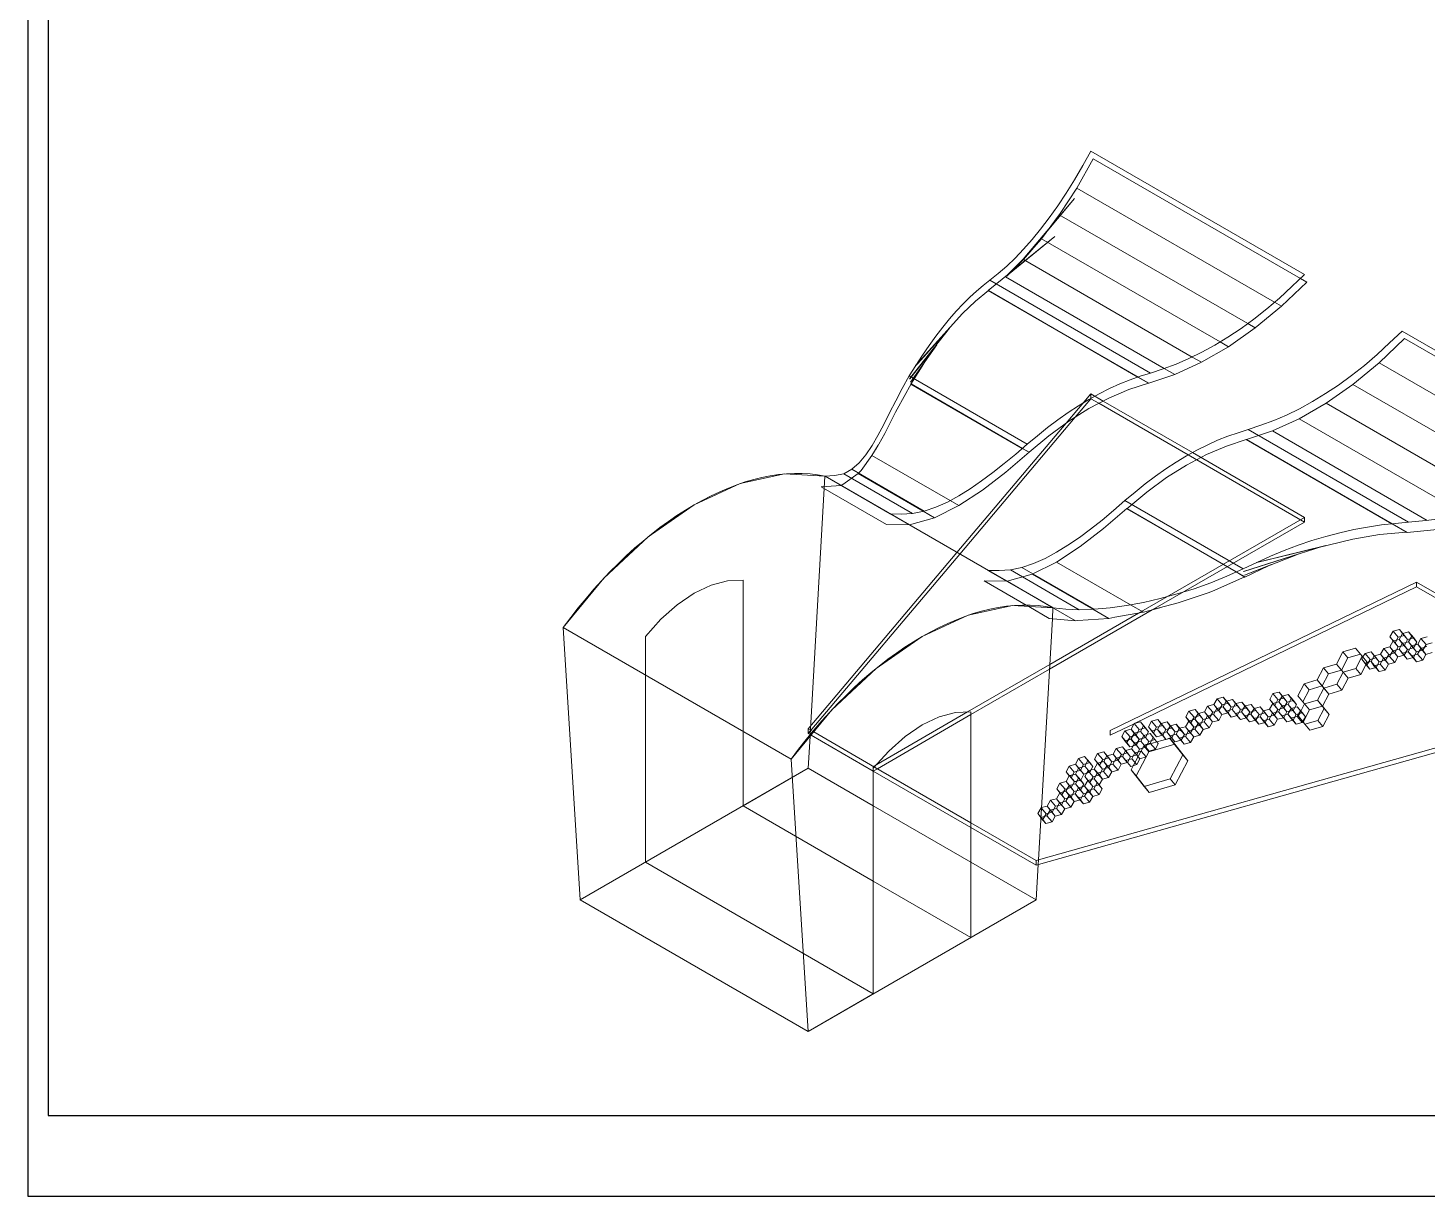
# Model space of a CAD drawing. Header units: millimetres. Extents: x 0 to 550, y -730 to 20.
# Drawn here: x 0 to 347.1, y -730 to -440.3 of the extents above; entities that cross this region are included whole.
import ezdxf

# ---------------------------------------------------------------- set-up
doc = ezdxf.new("R2010")
doc.units = ezdxf.units.MM
doc.layers.add('auxiliary', color=50, linetype='Continuous')

# ---------------------------------------------------------------- blocks, each defined once
blk = doc.blocks.new('A$C08430526')
at = {"color": 0, "linetype": 'Continuous', "lineweight": 0, "extrusion": (0, 0.816497, 0.57735)}
for p, q in [((27633, 66696), (27777, 66950)), ((27777, 66950), (29576, 65911)), ((27170, 66076), (27615, 66604)), ((27615, 66604), (27213, 66132)), ((27489, 66476), (27633, 66696)), ((27633, 66696), (29351, 65705)), ((27481, 66464), (27326, 66256)), ((27481, 66464), (27489, 66476)), ((27481, 66464), (29118, 65519)), ((26864, 65807), (27443, 66276)), ((27015, 65925), (27443, 66276)), ((27326, 66256), (27280, 66203)), ((27326, 66256), (28879, 65360)), ((27213, 66132), (27167, 66078)), ((27171, 66075), (27280, 66203)), ((27015, 65925), (27167, 66078)), ((27025, 65932), (27170, 66076)), ((27025, 65932), (27171, 66075)), ((27167, 66078), (27170, 66076)), ((27171, 66075), (28637, 65229)), ((27015, 65925), (28392, 65130)), ((26754, 65714), (26867, 65805)), ((26864, 65807), (28166, 65055)), ((26867, 65805), (28165, 65055)), ((26641, 65607), (26754, 65714)), ((26239, 65162), (26641, 65607)), ((26182, 65041), (26529, 65479)), ((26253, 65174), (26529, 65479)), ((30261, 65179), (30481, 65389)), ((32268, 64357), (30481, 65389)), ((26417, 65334), (26183, 65041)), ((26189, 65010), (26417, 65334)), ((26306, 65173), (26189, 65010)), ((26193, 64994), (26306, 65173)), ((26253, 65174), (26235, 65156)), ((30032, 64991), (30261, 65179)), ((31965, 64195), (30261, 65179)), ((26183, 65041), (26182, 65041)), ((26189, 65010), (26189, 65010)), ((26074, 64775), (26194, 64995)), ((26193, 64994), (27160, 64435)), ((26194, 64995), (27161, 64436)), ((27543, 64656), (27756, 64908)), ((27756, 64867), (27756, 64908)), ((27756, 64867), (27756, 64908)), ((27862, 64846), (27756, 64908)), ((29799, 64828), (30032, 64991)), ((31651, 64056), (30032, 64991)), ((26058, 64749), (26074, 64775)), ((27620, 64707), (27756, 64867)), ((27825, 64827), (27756, 64867)), ((29565, 64693), (29799, 64828)), ((31330, 63944), (29799, 64828)), ((25966, 64564), (26058, 64749)), ((29333, 64587), (29565, 64693)), ((31005, 63862), (29565, 64693)), ((25966, 64564), (25888, 64426)), ((29107, 64512), (29333, 64587)), ((30676, 63811), (29333, 64587)), ((25909, 64465), (25855, 64375)), ((25888, 64426), (25909, 64465)), ((29610, 63837), (28638, 64399)), ((28761, 64383), (28933, 64456)), ((28933, 64456), (29106, 64512)), ((30371, 63781), (29106, 64512)), ((30372, 63781), (29107, 64512)), ((25761, 64245), (25855, 64375)), ((26533, 63983), (25855, 64375)), ((28413, 64182), (28587, 64291)), ((28587, 64291), (28761, 64383)), ((29610, 63796), (28602, 64379)), ((24711, 64130), (25095, 64214)), ((25095, 64214), (25447, 64194)), ((25447, 64192), (25318, 61950)), ((25448, 64194), (25447, 64192)), ((25447, 64194), (25448, 64194)), ((25447, 64194), (25447, 64194)), ((25447, 64194), (25447, 64194)), ((25603, 64121), (25734, 64217)), ((25734, 64217), (25761, 64245)), ((25734, 64217), (26300, 63890)), ((28241, 64056), (28413, 64182)), ((24311, 63945), (24711, 64130)), ((25415, 64102), (25588, 64114)), ((25415, 64102), (25981, 63776)), ((25588, 64114), (25603, 64121)), ((25588, 64114), (26016, 63867)), ((28067, 63912), (28241, 64056)), ((23910, 63668), (24311, 63945)), ((27867, 63740), (28069, 63913)), ((29017, 63363), (28067, 63912)), ((29019, 63364), (28069, 63913)), ((28170, 63006), (29610, 63837)), ((28294, 63036), (29610, 63796)), ((29610, 63796), (29610, 63837)), ((29610, 63796), (29610, 63837)), ((25981, 63776), (26179, 63771)), ((27664, 63584), (27867, 63740)), ((23526, 63308), (23910, 63668)), ((27459, 63449), (27664, 63584)), ((29773, 63586), (29796, 63593)), ((25301, 62002), (26593, 63532)), ((25301, 61961), (26617, 63519)), ((27247, 63343), (27459, 63449)), ((27459, 63449), (28101, 63078)), ((29300, 63417), (29326, 63429)), ((29535, 63510), (29561, 63520)), ((23174, 62881), (23526, 63308)), ((27030, 63282), (27247, 63343)), ((27774, 63039), (27247, 63343)), ((29093, 63320), (29094, 63320)), ((24311, 63178), (24458, 63248)), ((24458, 63248), (24601, 63287)), ((24601, 63287), (24735, 63292)), ((24735, 63292), (24735, 61333)), ((26830, 63286), (27030, 63282)), ((27194, 63076), (26830, 63286)), ((27431, 63050), (27030, 63282)), ((24021, 62952), (24163, 63078)), ((24163, 63078), (24311, 63178)), ((27395, 62959), (27216, 63063)), ((23887, 62802), (24021, 62952)), ((27422, 62959), (27422, 62957)), ((28289, 63033), (28294, 63036)), ((30435, 62778), (30462, 62828)), ((30462, 62828), (30435, 62778)), ((30436, 62863), (30462, 62828)), ((30462, 62828), (30466, 62829)), ((30506, 62776), (30462, 62828)), ((30506, 62776), (30462, 62828)), ((30516, 62842), (30543, 62807)), ((23887, 62802), (23887, 60843)), ((30055, 62702), (30113, 62631)), ((30353, 62714), (30379, 62678)), ((30379, 62678), (30353, 62714)), ((30435, 62778), (30381, 62764)), ((30381, 62764), (30435, 62778)), ((30433, 62693), (30461, 62742)), ((30461, 62742), (30433, 62693)), ((30479, 62726), (30435, 62778)), ((30461, 62742), (30435, 62778)), ((30479, 62726), (30435, 62778)), ((30479, 62726), (30435, 62778)), ((30435, 62778), (30461, 62742)), ((30515, 62757), (30461, 62742)), ((30461, 62742), (30515, 62757)), ((30505, 62691), (30461, 62742)), ((30505, 62691), (30461, 62742)), ((30505, 62691), (30461, 62742)), ((30541, 62721), (30513, 62671)), ((30513, 62671), (30541, 62721)), ((30543, 62807), (30515, 62757)), ((30559, 62705), (30515, 62757)), ((30515, 62757), (30541, 62721)), ((30559, 62705), (30515, 62757)), ((30541, 62721), (30573, 62730)), ((30585, 62669), (30541, 62721)), ((30585, 62669), (30541, 62721)), ((30587, 62755), (30543, 62807)), ((30621, 62700), (30594, 62650)), ((30595, 62736), (30621, 62700)), ((30621, 62700), (30595, 62736)), ((30675, 62715), (30621, 62700)), ((30665, 62648), (30621, 62700)), ((30665, 62648), (30621, 62700)), ((30113, 62631), (30058, 62526)), ((30109, 62606), (30119, 62625)), ((30147, 62561), (30109, 62606)), ((30135, 62571), (30109, 62606)), ((30157, 62579), (30113, 62631)), ((30189, 62585), (30135, 62571)), ((30217, 62635), (30189, 62585)), ((30189, 62585), (30217, 62635)), ((30233, 62533), (30189, 62585)), ((30233, 62533), (30189, 62585)), ((30215, 62549), (30189, 62585)), ((30191, 62670), (30217, 62635)), ((30217, 62635), (30220, 62636)), ((30261, 62583), (30217, 62635)), ((30261, 62583), (30217, 62635)), ((30297, 62614), (30269, 62564)), ((30271, 62649), (30297, 62614)), ((30297, 62614), (30271, 62649)), ((30351, 62628), (30297, 62614)), ((30341, 62562), (30297, 62614)), ((30341, 62562), (30297, 62614)), ((30379, 62678), (30351, 62628)), ((30395, 62576), (30351, 62628)), ((30433, 62693), (30379, 62678)), ((30423, 62626), (30379, 62678)), ((30423, 62626), (30379, 62678)), ((30477, 62641), (30433, 62693)), ((30459, 62657), (30433, 62693)), ((30477, 62641), (30433, 62693)), ((30513, 62671), (30459, 62657)), ((30474, 62640), (30459, 62657)), ((30557, 62620), (30513, 62671)), ((30557, 62620), (30513, 62671)), ((30540, 62636), (30513, 62671)), ((30594, 62650), (30540, 62636)), ((30554, 62619), (30540, 62636)), ((30638, 62598), (30594, 62650)), ((26684, 62148), (27399, 62560)), ((26715, 62125), (27396, 62518)), ((29888, 62564), (29946, 62493)), ((29946, 62493), (29888, 62564)), ((29946, 62493), (29891, 62388)), ((30058, 62526), (29946, 62493)), ((29990, 62441), (29946, 62493)), ((29990, 62441), (29946, 62493)), ((30102, 62474), (30058, 62526)), ((30146, 62558), (30135, 62571)), ((30269, 62564), (30215, 62549)), ((30230, 62532), (30215, 62549)), ((30313, 62512), (30269, 62564)), ((29721, 62426), (29779, 62355)), ((29779, 62355), (29721, 62426)), ((29779, 62355), (29724, 62250)), ((29891, 62388), (29779, 62355)), ((29823, 62303), (29779, 62355)), ((29823, 62303), (29779, 62355)), ((29935, 62336), (29891, 62388)), ((28824, 62212), (28850, 62177)), ((28850, 62177), (28824, 62212)), ((28932, 62241), (28904, 62191)), ((28904, 62191), (28932, 62241)), ((28906, 62277), (28932, 62241)), ((28932, 62241), (28935, 62242)), ((28976, 62189), (28932, 62241)), ((28976, 62189), (28932, 62241)), ((29012, 62220), (28984, 62170)), ((28984, 62170), (29012, 62220)), ((28986, 62256), (29012, 62220)), ((29012, 62220), (29015, 62221)), ((29056, 62168), (29012, 62220)), ((29056, 62168), (29012, 62220)), ((29066, 62234), (29093, 62199)), ((29147, 62213), (29173, 62178)), ((29389, 62235), (29335, 62221)), ((29335, 62221), (29389, 62235)), ((29417, 62285), (29389, 62235)), ((29389, 62235), (29417, 62285)), ((29433, 62184), (29389, 62235)), ((29433, 62184), (29389, 62235)), ((29415, 62200), (29389, 62235)), ((29433, 62184), (29389, 62235)), ((29389, 62235), (29415, 62200)), ((29390, 62321), (29417, 62285)), ((29469, 62214), (29415, 62200)), ((29415, 62200), (29469, 62214)), ((29417, 62285), (29420, 62286)), ((29461, 62234), (29417, 62285)), ((29461, 62234), (29417, 62285)), ((29497, 62264), (29469, 62214)), ((29513, 62162), (29469, 62214)), ((29469, 62214), (29495, 62179)), ((29513, 62162), (29469, 62214)), ((29471, 62300), (29497, 62264)), ((29541, 62212), (29497, 62264)), ((29612, 62217), (29724, 62250)), ((29724, 62250), (29612, 62217)), ((29724, 62250), (29782, 62179)), ((29768, 62198), (29724, 62250)), ((29768, 62198), (29724, 62250)), ((28660, 62084), (28688, 62134)), ((28688, 62134), (28660, 62084)), ((28662, 62169), (28688, 62134)), ((28688, 62134), (28691, 62134)), ((28732, 62082), (28688, 62134)), ((28732, 62082), (28688, 62134)), ((28768, 62113), (28741, 62063)), ((28768, 62113), (28742, 62148)), ((28742, 62148), (28768, 62113)), ((28822, 62127), (28768, 62113)), ((28812, 62061), (28768, 62113)), ((28812, 62061), (28768, 62113)), ((28850, 62177), (28822, 62127)), ((28866, 62075), (28822, 62127)), ((28904, 62191), (28850, 62177)), ((28894, 62125), (28850, 62177)), ((28894, 62125), (28850, 62177)), ((28948, 62139), (28904, 62191)), ((28948, 62139), (28904, 62191)), ((28930, 62156), (28904, 62191)), ((28984, 62170), (28930, 62156)), ((28945, 62139), (28930, 62156)), ((29028, 62118), (28984, 62170)), ((29028, 62118), (28984, 62170)), ((29011, 62135), (28984, 62170)), ((29065, 62149), (29011, 62135)), ((29025, 62117), (29011, 62135)), ((29093, 62199), (29065, 62149)), ((29065, 62149), (29093, 62199)), ((29109, 62097), (29065, 62149)), ((29109, 62097), (29065, 62149)), ((29091, 62114), (29065, 62149)), ((29145, 62128), (29091, 62114)), ((29106, 62096), (29091, 62114)), ((29093, 62199), (29096, 62200)), ((29136, 62147), (29093, 62199)), ((29136, 62147), (29093, 62199)), ((29173, 62178), (29145, 62128)), ((29145, 62128), (29173, 62178)), ((29189, 62076), (29145, 62128)), ((29189, 62076), (29145, 62128)), ((29171, 62092), (29145, 62128)), ((29225, 62107), (29171, 62092)), ((29186, 62075), (29171, 62092)), ((29173, 62178), (29176, 62179)), ((29217, 62126), (29173, 62178)), ((29217, 62126), (29173, 62178)), ((29253, 62157), (29225, 62107)), ((29225, 62107), (29253, 62157)), ((29269, 62055), (29225, 62107)), ((29269, 62055), (29225, 62107)), ((29252, 62071), (29225, 62107)), ((29227, 62192), (29253, 62157)), ((29253, 62157), (29256, 62158)), ((29297, 62105), (29253, 62157)), ((29297, 62105), (29253, 62157)), ((29333, 62136), (29306, 62086)), ((29307, 62171), (29333, 62136)), ((29333, 62136), (29307, 62171)), ((29387, 62150), (29333, 62136)), ((29377, 62084), (29333, 62136)), ((29377, 62084), (29333, 62136)), ((29415, 62200), (29387, 62150)), ((29387, 62150), (29415, 62200)), ((29431, 62098), (29387, 62150)), ((29431, 62098), (29387, 62150)), ((29414, 62114), (29387, 62150)), ((29468, 62129), (29414, 62114)), ((29428, 62097), (29414, 62114)), ((29459, 62148), (29415, 62200)), ((29459, 62148), (29415, 62200)), ((29459, 62148), (29415, 62200)), ((29495, 62179), (29468, 62129)), ((29468, 62129), (29495, 62179)), ((29512, 62077), (29468, 62129)), ((29512, 62077), (29468, 62129)), ((29494, 62093), (29468, 62129)), ((29548, 62108), (29494, 62093)), ((29508, 62076), (29494, 62093)), ((29495, 62179), (29527, 62187)), ((29539, 62127), (29495, 62179)), ((29539, 62127), (29495, 62179)), ((29576, 62158), (29548, 62108)), ((29592, 62056), (29548, 62108)), ((29549, 62193), (29576, 62158)), ((29558, 62112), (29581, 62156)), ((29597, 62065), (29558, 62112)), ((29596, 62064), (29558, 62112)), ((29620, 62106), (29576, 62158)), ((29782, 62179), (29728, 62074)), ((29826, 62127), (29782, 62179)), ((25301, 62002), (25342, 61979)), ((25301, 61961), (25301, 62002)), ((25301, 61961), (25301, 62002)), ((25349, 61974), (25876, 61670)), ((28106, 61998), (28132, 61962)), ((28133, 61963), (28106, 61998)), ((28132, 62046), (28141, 62050)), ((28133, 61962), (28187, 61978)), ((28187, 61978), (28133, 61963)), ((28187, 62063), (28214, 62028)), ((28214, 62028), (28187, 61978)), ((28187, 61978), (28216, 61944)), ((28231, 61926), (28187, 61978)), ((28231, 61926), (28187, 61978)), ((28258, 61976), (28214, 62028)), ((28336, 61997), (28282, 61983)), ((28364, 62047), (28336, 61997)), ((28336, 61997), (28364, 62047)), ((28380, 61945), (28336, 61997)), ((28380, 61945), (28336, 61997)), ((28362, 61962), (28336, 61997)), ((28338, 62083), (28364, 62047)), ((28416, 61976), (28362, 61962)), ((28364, 62047), (28367, 62048)), ((28408, 61995), (28364, 62047)), ((28408, 61995), (28364, 62047)), ((28416, 61976), (28444, 62026)), ((28444, 62026), (28416, 61976)), ((28460, 61924), (28416, 61976)), ((28443, 61941), (28416, 61976)), ((28460, 61924), (28416, 61976)), ((28418, 62062), (28444, 62026)), ((28444, 62026), (28447, 62027)), ((28488, 61974), (28444, 62026)), ((28488, 61974), (28444, 62026)), ((28497, 61955), (28524, 62005)), ((28524, 62005), (28497, 61955)), ((28498, 62041), (28524, 62005)), ((28524, 62005), (28527, 62006)), ((28568, 61953), (28524, 62005)), ((28568, 61953), (28524, 62005)), ((28605, 61984), (28577, 61934)), ((28605, 61984), (28578, 62019)), ((28578, 62019), (28605, 61984)), ((28659, 61998), (28605, 61984)), ((28649, 61932), (28605, 61984)), ((28649, 61932), (28605, 61984)), ((28606, 62069), (28660, 62084)), ((28660, 62084), (28606, 62069)), ((28687, 62048), (28659, 61998)), ((28703, 61946), (28659, 61998)), ((28704, 62032), (28660, 62084)), ((28687, 62048), (28660, 62084)), ((28660, 62084), (28687, 62048)), ((28704, 62032), (28660, 62084)), ((28704, 62032), (28660, 62084)), ((28741, 62063), (28687, 62048)), ((28730, 61996), (28687, 62048)), ((28730, 61996), (28687, 62048)), ((28784, 62011), (28741, 62063)), ((29306, 62086), (29252, 62071)), ((29266, 62054), (29252, 62071)), ((29349, 62034), (29306, 62086)), ((29728, 62074), (29615, 62041)), ((29772, 62022), (29728, 62074)), ((25301, 61961), (25319, 61951)), ((25317, 61935), (25301, 61659)), ((25326, 61947), (25866, 61635)), ((28104, 61912), (28050, 61898)), ((28132, 61962), (28104, 61912)), ((28148, 61860), (28104, 61912)), ((28107, 61911), (28133, 61962)), ((28149, 61862), (28107, 61911)), ((28136, 61877), (28107, 61911)), ((28124, 61854), (28136, 61877)), ((28124, 61681), (28216, 61855)), ((28176, 61910), (28132, 61962)), ((28165, 61925), (28133, 61963)), ((28171, 61917), (28133, 61962)), ((28136, 61877), (28190, 61894)), ((28190, 61894), (28136, 61877)), ((28149, 61862), (28136, 61877)), ((28149, 61862), (28136, 61877)), ((28216, 61944), (28190, 61894)), ((28190, 61894), (28216, 61944)), ((28190, 61894), (28218, 61860)), ((28233, 61842), (28190, 61894)), ((28233, 61842), (28190, 61894)), ((28233, 61842), (28190, 61894)), ((28218, 61860), (28190, 61894)), ((28218, 61860), (28192, 61809)), ((28216, 61944), (28246, 61953)), ((28259, 61892), (28216, 61944)), ((28259, 61892), (28216, 61944)), ((28216, 61855), (28330, 61888)), ((28259, 61803), (28216, 61855)), ((28272, 61876), (28218, 61860)), ((28262, 61808), (28218, 61860)), ((28262, 61808), (28218, 61860)), ((28270, 61960), (28298, 61926)), ((28298, 61926), (28272, 61876)), ((28316, 61824), (28272, 61876)), ((28341, 61874), (28298, 61926)), ((28377, 61945), (28362, 61962)), ((28417, 61913), (28440, 61920)), ((28440, 61920), (28554, 61776)), ((28441, 61919), (28440, 61920)), ((28497, 61955), (28443, 61941)), ((28457, 61923), (28443, 61941)), ((28540, 61903), (28497, 61955)), ((28523, 61920), (28497, 61955)), ((28540, 61903), (28497, 61955)), ((28577, 61934), (28523, 61920)), ((28537, 61902), (28523, 61920)), ((28621, 61882), (28577, 61934)), ((27702, 61760), (27730, 61726)), ((27730, 61726), (27704, 61676)), ((27774, 61674), (27730, 61726)), ((27895, 61767), (27868, 61717)), ((27895, 61767), (27868, 61717)), ((27868, 61717), (27895, 61767)), ((27869, 61802), (27895, 61767)), ((27869, 61802), (27895, 61767)), ((27895, 61767), (27899, 61768)), ((27939, 61715), (27895, 61767)), ((27939, 61715), (27895, 61767)), ((27939, 61715), (27895, 61767)), ((27976, 61746), (27948, 61696)), ((27976, 61746), (27949, 61781)), ((27949, 61781), (27976, 61746)), ((28030, 61760), (27976, 61746)), ((28020, 61694), (27976, 61746)), ((28020, 61694), (27976, 61746)), ((28058, 61810), (28030, 61760)), ((28030, 61760), (28056, 61810)), ((28074, 61708), (28030, 61760)), ((28074, 61708), (28030, 61760)), ((28058, 61726), (28030, 61760)), ((28031, 61846), (28058, 61810)), ((28056, 61810), (28060, 61812)), ((28099, 61759), (28056, 61810)), ((28101, 61758), (28058, 61810)), ((28112, 61742), (28058, 61726)), ((28073, 61708), (28058, 61726)), ((28110, 61827), (28138, 61793)), ((28138, 61793), (28110, 61827)), ((28138, 61793), (28112, 61742)), ((28156, 61691), (28112, 61742)), ((28192, 61809), (28138, 61793)), ((28182, 61741), (28138, 61793)), ((28182, 61741), (28138, 61793)), ((28236, 61757), (28192, 61809)), ((28554, 61776), (28444, 61567)), ((28598, 61724), (28554, 61776)), ((23321, 60516), (25301, 61659)), ((25301, 61659), (24735, 61333)), ((25301, 61659), (24735, 61333)), ((25866, 61333), (25301, 61659)), ((25866, 61333), (25301, 61659)), ((25866, 61675), (25897, 61693)), ((25866, 61659), (25866, 61675)), ((25866, 61635), (25902, 61655)), ((27570, 61595), (27624, 61609)), ((27624, 61609), (27570, 61593)), ((27650, 61660), (27622, 61694)), ((27622, 61694), (27650, 61660)), ((27650, 61660), (27624, 61609)), ((27624, 61609), (27650, 61574)), ((27668, 61557), (27624, 61609)), ((27668, 61557), (27624, 61609)), ((27704, 61676), (27650, 61660)), ((27694, 61608), (27650, 61660)), ((27694, 61608), (27650, 61660)), ((27748, 61624), (27704, 61676)), ((27719, 61615), (27732, 61638)), ((27732, 61638), (27759, 61645)), ((27745, 61623), (27732, 61638)), ((27812, 61617), (27784, 61567)), ((27786, 61652), (27812, 61617)), ((27830, 61601), (27786, 61652)), ((27786, 61652), (27786, 61652)), ((27812, 61617), (27786, 61652)), ((27866, 61631), (27812, 61617)), ((27856, 61565), (27812, 61617)), ((27856, 61565), (27812, 61617)), ((27868, 61717), (27814, 61702)), ((27868, 61717), (27814, 61702)), ((27814, 61702), (27868, 61717)), ((27894, 61681), (27866, 61631)), ((27910, 61579), (27866, 61631)), ((27911, 61665), (27868, 61717)), ((27911, 61665), (27868, 61717)), ((27911, 61665), (27868, 61717)), ((27868, 61717), (27894, 61681)), ((27911, 61665), (27868, 61717)), ((27894, 61681), (27868, 61717)), ((27948, 61696), (27894, 61681)), ((27938, 61629), (27894, 61681)), ((27938, 61629), (27894, 61681)), ((27992, 61644), (27948, 61696)), ((27540, 61459), (27568, 61509)), ((27568, 61509), (27540, 61459)), ((27568, 61509), (27542, 61545)), ((27542, 61545), (27568, 61509)), ((27622, 61524), (27568, 61509)), ((27568, 61509), (27622, 61524)), ((27612, 61458), (27568, 61509)), ((27612, 61458), (27568, 61509)), ((27612, 61458), (27568, 61509)), ((27569, 61594), (27570, 61595)), ((27570, 61593), (27569, 61594)), ((27614, 61543), (27570, 61595)), ((27614, 61541), (27570, 61593)), ((27648, 61488), (27621, 61438)), ((27621, 61438), (27648, 61488)), ((27650, 61574), (27622, 61524)), ((27666, 61472), (27622, 61524)), ((27622, 61524), (27648, 61488)), ((27666, 61472), (27622, 61524)), ((27648, 61488), (27680, 61497)), ((27692, 61436), (27648, 61488)), ((27692, 61436), (27648, 61488)), ((27694, 61522), (27650, 61574)), ((27702, 61503), (27729, 61467)), ((27729, 61467), (27702, 61503)), ((27783, 61482), (27729, 61467)), ((27730, 61553), (27784, 61567)), ((27784, 61567), (27730, 61553)), ((27811, 61532), (27783, 61482)), ((27827, 61430), (27783, 61482)), ((27784, 61567), (27811, 61532)), ((27828, 61515), (27784, 61567)), ((27828, 61515), (27784, 61567)), ((27854, 61480), (27811, 61532)), ((28444, 61567), (28219, 61502)), ((28488, 61515), (28444, 61567)), ((27485, 61360), (27459, 61395)), ((27459, 61395), (27485, 61360)), ((27539, 61374), (27485, 61360)), ((27540, 61459), (27486, 61445)), ((27486, 61445), (27540, 61459)), ((27567, 61424), (27539, 61374)), ((27583, 61322), (27539, 61374)), ((27584, 61408), (27540, 61459)), ((27567, 61424), (27540, 61459)), ((27584, 61408), (27540, 61459)), ((27584, 61408), (27540, 61459)), ((27540, 61459), (27567, 61424)), ((27621, 61438), (27567, 61424)), ((27610, 61372), (27567, 61424)), ((27610, 61372), (27567, 61424)), ((27665, 61386), (27621, 61438)), ((27665, 61386), (27621, 61438)), ((27647, 61403), (27621, 61438)), ((27701, 61417), (27647, 61403)), ((27661, 61386), (27647, 61403)), ((27729, 61467), (27701, 61417)), ((27745, 61365), (27701, 61417)), ((27773, 61415), (27729, 61467)), ((27773, 61415), (27729, 61467)), ((25866, 60679), (24735, 61333)), ((27295, 61266), (27323, 61316)), ((27322, 61234), (27295, 61266)), ((27321, 61231), (27295, 61266)), ((27375, 61245), (27321, 61231)), ((27323, 61316), (27327, 61318)), ((27327, 61312), (27323, 61316)), ((27403, 61295), (27375, 61245)), ((27419, 61193), (27375, 61245)), ((27403, 61295), (27377, 61331)), ((27377, 61331), (27403, 61295)), ((27457, 61310), (27403, 61295)), ((27447, 61243), (27403, 61295)), ((27447, 61243), (27403, 61295)), ((27485, 61360), (27457, 61310)), ((27501, 61258), (27457, 61310)), ((27529, 61308), (27485, 61360)), ((27529, 61308), (27485, 61360)), ((26715, 61186), (27281, 60859)), ((26715, 61145), (27281, 60818)), ((27322, 61230), (27321, 61231)), ((23887, 60843), (23321, 60516)), ((23887, 60843), (23321, 60516)), ((23887, 60843), (23321, 60516)), ((25866, 59700), (23887, 60843)), ((25866, 59700), (23887, 60843)), ((27281, 60516), (26715, 60843)), ((27281, 60516), (26715, 60843)), ((27301, 60865), (27298, 60823))]:
    blk.add_line(p, q, dxfattribs=at)
at = {"color": 3, "linetype": 'Continuous', "lineweight": 0, "extrusion": (0, 0.816497, 0.57735)}
for p, q in [((27756, 67015), (27685, 66890)), ((27756, 67015), (29610, 65944)), ((27613, 66768), (27685, 66890)), ((27613, 66768), (27541, 66652)), ((27468, 66542), (27541, 66652)), ((27468, 66542), (27394, 66438)), ((27320, 66340), (27394, 66438)), ((27172, 66164), (27246, 66249)), ((27320, 66340), (27246, 66249)), ((27172, 66164), (27098, 66087)), ((27025, 66017), (26952, 65954)), ((27025, 66017), (27098, 66087)), ((26879, 65895), (26821, 65849)), ((26879, 65895), (26952, 65954)), ((28273, 65090), (26879, 65895)), ((26879, 65895), (28273, 65090)), ((29412, 65669), (29632, 65879)), ((29610, 65944), (29502, 65841)), ((29576, 65911), (29632, 65879)), ((26646, 65690), (26705, 65748)), ((26763, 65801), (26705, 65748)), ((26763, 65801), (26821, 65849)), ((29393, 65741), (29283, 65646)), ((29393, 65741), (29502, 65841)), ((26528, 65559), (26587, 65627)), ((26646, 65690), (26587, 65627)), ((29172, 65558), (29283, 65646)), ((29183, 65481), (29412, 65669)), ((29351, 65705), (29412, 65669)), ((26528, 65559), (26469, 65487)), ((29172, 65558), (29060, 65476)), ((29118, 65519), (29183, 65481)), ((26410, 65411), (26352, 65330)), ((26410, 65411), (26469, 65487)), ((28947, 65401), (28834, 65332)), ((28947, 65401), (29060, 65476)), ((28951, 65318), (29183, 65481)), ((30459, 65454), (30351, 65351)), ((32314, 64383), (30459, 65454)), ((26293, 65245), (26352, 65330)), ((28721, 65270), (28608, 65215)), ((28717, 65183), (28951, 65318)), ((28721, 65270), (28834, 65332)), ((28879, 65360), (28951, 65318)), ((30242, 65251), (30132, 65156)), ((30242, 65251), (30351, 65351)), ((26177, 65065), (26235, 65156)), ((26234, 65156), (26239, 65162)), ((26235, 65156), (26234, 65156)), ((26293, 65245), (26235, 65156)), ((28273, 65090), (28384, 65127)), ((28496, 65168), (28384, 65127)), ((28392, 65130), (28484, 65077)), ((28484, 65077), (28717, 65183)), ((28496, 65168), (28608, 65215)), ((28637, 65229), (28717, 65183)), ((30020, 65068), (30132, 65156)), ((26177, 65065), (26118, 64956)), ((26177, 65065), (27204, 64472)), ((27204, 64472), (26177, 65065)), ((28097, 65031), (28008, 64996)), ((28097, 65031), (28185, 65062)), ((28165, 65055), (28258, 65001)), ((28166, 65055), (28259, 65002)), ((28273, 65090), (28185, 65062)), ((28259, 65002), (28484, 65077)), ((30020, 65068), (29908, 64986)), ((26061, 64849), (26118, 64956)), ((27738, 64861), (27828, 64910)), ((27918, 64955), (27828, 64910)), ((27912, 64873), (28085, 64946)), ((27918, 64955), (28008, 64996)), ((28085, 64946), (28258, 65001)), ((29795, 64911), (29682, 64842)), ((29795, 64911), (29908, 64986)), ((26061, 64849), (26008, 64744)), ((27559, 64748), (27648, 64806)), ((27565, 64672), (27738, 64781)), ((27738, 64861), (27648, 64806)), ((27738, 64781), (27912, 64873)), ((28602, 64379), (27825, 64827)), ((28638, 64399), (27862, 64846)), ((29569, 64780), (29456, 64725)), ((29569, 64780), (29682, 64842)), ((25957, 64644), (25907, 64548)), ((25957, 64644), (26008, 64744)), ((26593, 63532), (27543, 64656)), ((26617, 63519), (27620, 64707)), ((27380, 64617), (27469, 64685)), ((27392, 64546), (27565, 64672)), ((27559, 64748), (27469, 64685)), ((29344, 64678), (29233, 64637)), ((29344, 64678), (29456, 64725)), ((25856, 64460), (25907, 64548)), ((27204, 64472), (27292, 64546)), ((27219, 64402), (27392, 64546)), ((27380, 64617), (27292, 64546)), ((28945, 64541), (28856, 64506)), ((28945, 64541), (29034, 64572)), ((29122, 64600), (29034, 64572)), ((29122, 64600), (29233, 64637)), ((30516, 63795), (29122, 64600)), ((29122, 64600), (30516, 63795)), ((25856, 64460), (25802, 64379)), ((27018, 64230), (27220, 64403)), ((27204, 64472), (27104, 64387)), ((27160, 64435), (27219, 64402)), ((27161, 64436), (27220, 64403)), ((28587, 64371), (28677, 64420)), ((28767, 64465), (28677, 64420)), ((28767, 64465), (28856, 64506)), ((25744, 64310), (25681, 64254)), ((25744, 64310), (25802, 64379)), ((27004, 64304), (26906, 64226)), ((27004, 64304), (27104, 64387)), ((28407, 64258), (28497, 64316)), ((28587, 64371), (28497, 64316)), ((25448, 64194), (25531, 64200)), ((27428, 63051), (25448, 64194)), ((27428, 63051), (25448, 64194)), ((26014, 63867), (25448, 64194)), ((25610, 64216), (25531, 64200)), ((25610, 64216), (25681, 64254)), ((26208, 63871), (25610, 64216)), ((25681, 64254), (26308, 63892)), ((26807, 64153), (26906, 64226)), ((26816, 64074), (27018, 64230)), ((28229, 64127), (28318, 64195)), ((28407, 64258), (28318, 64195)), ((26610, 64024), (26709, 64085)), ((26610, 63939), (26816, 64074)), ((26807, 64153), (26709, 64085)), ((28052, 63983), (28140, 64056)), ((28229, 64127), (28140, 64056)), ((26409, 63926), (26308, 63892)), ((26398, 63833), (26610, 63939)), ((26409, 63926), (26510, 63970)), ((26610, 64024), (26510, 63970)), ((26610, 63939), (26533, 63983)), ((28052, 63983), (27952, 63897)), ((28052, 63983), (29078, 63390)), ((29078, 63390), (28052, 63983)), ((26014, 63867), (26110, 63865)), ((26016, 63867), (26182, 63771)), ((26208, 63871), (26110, 63865)), ((26182, 63771), (26398, 63833)), ((26208, 63871), (26308, 63892)), ((26300, 63890), (26398, 63833)), ((27853, 63814), (27754, 63736)), ((27853, 63814), (27952, 63897)), ((30516, 63795), (30398, 63784)), ((30502, 63707), (31689, 63825)), ((30516, 63795), (30665, 63810)), ((30815, 63828), (30665, 63810)), ((26179, 63771), (26182, 63771)), ((27656, 63663), (27754, 63736)), ((29797, 63672), (29676, 63636)), ((29797, 63672), (29918, 63704)), ((30039, 63731), (29918, 63704)), ((30032, 63649), (30264, 63688)), ((30039, 63731), (30159, 63753)), ((30279, 63771), (30159, 63753)), ((30264, 63688), (30497, 63709)), ((30279, 63771), (30398, 63784)), ((30497, 63709), (30371, 63781)), ((30502, 63707), (30372, 63781)), ((27458, 63534), (27557, 63596)), ((27656, 63663), (27557, 63596)), ((29084, 63366), (29773, 63586)), ((29197, 63445), (30032, 63649)), ((29231, 63455), (29796, 63593)), ((29316, 63500), (29435, 63550)), ((29556, 63595), (29435, 63550)), ((29556, 63595), (29676, 63636)), ((27258, 63436), (27157, 63402)), ((27258, 63436), (27358, 63481)), ((27458, 63534), (27358, 63481)), ((29078, 63390), (29197, 63446)), ((29561, 63520), (29083, 63366)), ((29326, 63429), (29090, 63335)), ((29091, 63334), (29535, 63510)), ((29231, 63455), (29196, 63446)), ((29196, 63446), (29197, 63445)), ((29316, 63500), (29197, 63446)), ((26862, 63377), (26959, 63375)), ((27428, 63051), (26862, 63377)), ((27057, 63381), (26959, 63375)), ((27057, 63381), (27157, 63402)), ((27057, 63381), (27655, 63035)), ((27785, 63039), (27157, 63402)), ((28797, 63270), (28938, 63328)), ((28811, 63195), (29093, 63320)), ((29078, 63390), (28938, 63328)), ((29094, 63319), (29017, 63363)), ((29095, 63320), (29019, 63364)), ((29083, 63366), (29084, 63366)), ((29090, 63335), (29091, 63334)), ((29094, 63319), (29300, 63417)), ((29094, 63320), (29095, 63320)), ((27924, 61986), (30585, 63275)), ((28141, 62050), (30585, 63234)), ((28506, 63172), (28652, 63218)), ((28797, 63270), (28652, 63218)), ((28774, 63181), (28811, 63195)), ((30585, 63234), (30585, 63275)), ((31054, 63004), (30585, 63275)), ((30585, 63234), (30585, 63275)), ((31007, 62990), (30585, 63234)), ((26691, 62987), (27075, 63071)), ((27075, 63071), (27427, 63051)), ((27216, 63063), (27194, 63076)), ((27923, 63052), (28066, 63072)), ((28212, 63099), (28066, 63072)), ((28101, 63078), (28214, 63013)), ((28212, 63099), (28359, 63132)), ((28513, 63094), (28294, 63036)), ((28506, 63172), (28359, 63132)), ((28513, 63094), (28774, 63181)), ((26291, 62802), (26691, 62987)), ((27422, 62957), (27301, 60865)), ((27395, 62959), (27624, 62938)), ((27396, 62518), (28289, 63033)), ((27399, 62560), (28170, 63006)), ((27427, 63049), (27422, 62959)), ((27428, 63051), (27427, 63049)), ((27427, 63051), (27428, 63051)), ((27427, 63051), (27427, 63051)), ((27427, 63051), (27427, 63051)), ((27428, 63051), (27538, 63041)), ((27624, 62938), (27431, 63050)), ((27655, 63035), (27538, 63041)), ((27624, 62938), (27644, 62942)), ((27644, 62942), (27912, 62959)), ((27655, 63035), (27785, 63039)), ((27912, 62959), (27774, 63039)), ((27923, 63052), (27785, 63039)), ((27912, 62959), (27965, 62972)), ((27965, 62972), (28214, 63013)), ((28356, 63052), (28214, 63013)), ((28294, 63036), (28356, 63052)), ((28294, 63036), (28294, 63036)), ((25153, 61737), (23174, 62881)), ((23174, 62881), (23321, 60516)), ((23174, 62881), (23321, 60516)), ((25153, 61737), (23174, 62881)), ((25153, 61737), (23174, 62881)), ((23174, 62881), (23321, 60516)), ((25153, 61737), (23174, 62881)), ((30354, 62799), (30382, 62849)), ((30382, 62849), (30436, 62863)), ((30426, 62797), (30382, 62849)), ((30480, 62812), (30436, 62863)), ((30466, 62829), (30516, 62842)), ((30560, 62790), (30516, 62842)), ((25890, 62525), (26291, 62802)), ((29943, 62669), (30055, 62702)), ((30099, 62650), (30055, 62702)), ((30271, 62649), (30299, 62699)), ((30299, 62699), (30353, 62714)), ((30343, 62647), (30299, 62699)), ((30353, 62714), (30381, 62764)), ((30397, 62662), (30353, 62714)), ((30397, 62662), (30353, 62714)), ((30398, 62747), (30354, 62799)), ((30381, 62764), (30354, 62799)), ((30424, 62712), (30381, 62764)), ((30424, 62712), (30381, 62764)), ((30397, 62662), (30424, 62712)), ((30398, 62747), (30426, 62797)), ((30424, 62712), (30398, 62747)), ((30479, 62726), (30424, 62712)), ((30424, 62712), (30479, 62726)), ((30426, 62797), (30480, 62812)), ((30506, 62776), (30479, 62726)), ((30506, 62776), (30479, 62726)), ((30479, 62726), (30505, 62691)), ((30479, 62726), (30505, 62691)), ((30480, 62812), (30506, 62776)), ((30505, 62691), (30559, 62705)), ((30505, 62691), (30559, 62705)), ((30560, 62790), (30506, 62776)), ((30559, 62705), (30587, 62755)), ((30559, 62705), (30585, 62669)), ((30587, 62755), (30560, 62790)), ((30573, 62730), (30595, 62736)), ((30595, 62736), (30623, 62786)), ((30639, 62684), (30595, 62736)), ((30639, 62684), (30595, 62736)), ((30623, 62786), (30677, 62800)), ((30667, 62734), (30623, 62786)), ((30639, 62684), (30667, 62734)), ((30667, 62734), (30721, 62748)), ((29888, 62564), (29943, 62669)), ((29987, 62617), (29932, 62512)), ((29987, 62617), (29943, 62669)), ((30099, 62650), (29987, 62617)), ((30157, 62579), (30099, 62650)), ((30102, 62474), (30157, 62579)), ((30119, 62625), (30137, 62656)), ((30137, 62656), (30191, 62670)), ((30181, 62604), (30137, 62656)), ((30181, 62604), (30153, 62554)), ((30235, 62619), (30181, 62604)), ((30235, 62619), (30191, 62670)), ((30220, 62636), (30271, 62649)), ((30233, 62533), (30261, 62583)), ((30233, 62533), (30261, 62583)), ((30261, 62583), (30235, 62619)), ((30261, 62583), (30315, 62597)), ((30315, 62597), (30271, 62649)), ((30315, 62597), (30271, 62649)), ((30343, 62647), (30315, 62597)), ((30315, 62597), (30341, 62562)), ((30315, 62597), (30341, 62562)), ((30341, 62562), (30395, 62576)), ((30397, 62662), (30343, 62647)), ((30395, 62576), (30423, 62626)), ((30423, 62626), (30397, 62662)), ((30423, 62626), (30397, 62662)), ((30477, 62641), (30423, 62626)), ((30503, 62605), (30474, 62640)), ((30477, 62641), (30505, 62691)), ((30505, 62691), (30477, 62641)), ((30503, 62605), (30477, 62641)), ((30557, 62620), (30503, 62605)), ((30583, 62584), (30554, 62619)), ((30585, 62669), (30557, 62620)), ((30585, 62669), (30557, 62620)), ((30557, 62620), (30583, 62584)), ((30583, 62584), (30638, 62598)), ((30639, 62684), (30585, 62669)), ((30638, 62598), (30665, 62648)), ((30665, 62648), (30639, 62684)), ((30665, 62648), (30639, 62684)), ((30719, 62663), (30665, 62648)), ((25506, 62165), (25890, 62525)), ((29721, 62426), (29776, 62531)), ((29765, 62374), (29820, 62479)), ((29776, 62531), (29888, 62564)), ((29820, 62479), (29776, 62531)), ((29820, 62479), (29932, 62512)), ((29932, 62512), (29888, 62564)), ((29932, 62512), (29888, 62564)), ((29932, 62512), (29990, 62441)), ((29932, 62512), (29990, 62441)), ((29990, 62441), (30102, 62474)), ((30179, 62519), (30146, 62558)), ((30153, 62554), (30147, 62561)), ((30153, 62554), (30179, 62519)), ((30179, 62519), (30233, 62533)), ((30259, 62498), (30230, 62532)), ((30259, 62498), (30233, 62533)), ((30313, 62512), (30259, 62498)), ((30341, 62562), (30313, 62512)), ((29554, 62288), (29609, 62393)), ((29653, 62341), (29598, 62236)), ((29609, 62393), (29721, 62426)), ((29653, 62341), (29609, 62393)), ((29765, 62374), (29653, 62341)), ((29765, 62374), (29721, 62426)), ((29765, 62374), (29721, 62426)), ((29823, 62303), (29765, 62374)), ((29823, 62303), (29765, 62374)), ((29935, 62336), (29823, 62303)), ((29990, 62441), (29935, 62336)), ((27281, 60859), (32314, 62276)), ((27281, 60818), (32314, 62235)), ((28770, 62198), (28824, 62212)), ((28824, 62212), (28852, 62262)), ((28868, 62161), (28824, 62212)), ((28868, 62161), (28824, 62212)), ((28852, 62262), (28906, 62277)), ((28896, 62210), (28852, 62262)), ((28896, 62210), (28868, 62161)), ((28950, 62225), (28896, 62210)), ((28950, 62225), (28906, 62277)), ((28935, 62242), (28986, 62256)), ((28976, 62189), (28950, 62225)), ((29030, 62204), (28986, 62256)), ((29015, 62221), (29066, 62234)), ((29110, 62183), (29066, 62234)), ((29096, 62200), (29147, 62213)), ((29190, 62161), (29147, 62213)), ((29307, 62171), (29335, 62221)), ((29309, 62257), (29336, 62307)), ((29353, 62205), (29309, 62257)), ((29335, 62221), (29309, 62257)), ((29379, 62169), (29335, 62221)), ((29379, 62169), (29335, 62221)), ((29336, 62307), (29390, 62321)), ((29380, 62255), (29336, 62307)), ((29353, 62205), (29380, 62255)), ((29380, 62255), (29434, 62269)), ((29434, 62269), (29390, 62321)), ((29420, 62286), (29471, 62300)), ((29461, 62234), (29433, 62184)), ((29461, 62234), (29433, 62184)), ((29434, 62269), (29461, 62234)), ((29515, 62248), (29461, 62234)), ((29515, 62248), (29471, 62300)), ((29513, 62162), (29541, 62212)), ((29541, 62212), (29515, 62248)), ((29598, 62236), (29554, 62288)), ((29612, 62217), (29554, 62288)), ((29581, 62156), (29612, 62217)), ((29598, 62236), (29656, 62165)), ((29656, 62165), (29612, 62217)), ((29656, 62165), (29612, 62217)), ((29768, 62198), (29823, 62303)), ((25153, 61737), (25506, 62165)), ((25897, 61693), (26684, 62148)), ((25902, 61655), (26715, 62125)), ((26291, 62035), (26438, 62105)), ((26438, 62105), (26581, 62143)), ((26581, 62143), (26715, 62149)), ((26715, 62149), (26715, 60189)), ((28580, 62105), (28608, 62155)), ((28624, 62053), (28580, 62105)), ((28606, 62069), (28580, 62105)), ((28608, 62155), (28662, 62169)), ((28652, 62103), (28608, 62155)), ((28624, 62053), (28652, 62103)), ((28652, 62103), (28706, 62117)), ((28706, 62117), (28662, 62169)), ((28691, 62134), (28742, 62148)), ((28706, 62117), (28732, 62082)), ((28786, 62096), (28732, 62082)), ((28742, 62148), (28770, 62198)), ((28786, 62096), (28742, 62148)), ((28786, 62096), (28742, 62148)), ((28814, 62146), (28770, 62198)), ((28786, 62096), (28814, 62146)), ((28812, 62061), (28786, 62096)), ((28812, 62061), (28786, 62096)), ((28814, 62146), (28868, 62161)), ((28894, 62125), (28866, 62075)), ((28868, 62161), (28894, 62125)), ((28868, 62161), (28894, 62125)), ((28894, 62125), (28948, 62139)), ((28974, 62104), (28945, 62139)), ((28948, 62139), (28976, 62189)), ((28948, 62139), (28976, 62189)), ((28974, 62104), (28948, 62139)), ((29028, 62118), (28974, 62104)), ((28976, 62189), (29030, 62204)), ((29055, 62083), (29025, 62117)), ((29056, 62168), (29028, 62118)), ((29056, 62168), (29028, 62118)), ((29028, 62118), (29055, 62083)), ((29030, 62204), (29056, 62168)), ((29055, 62083), (29109, 62097)), ((29110, 62183), (29056, 62168)), ((29135, 62062), (29106, 62096)), ((29109, 62097), (29136, 62147)), ((29109, 62097), (29136, 62147)), ((29135, 62062), (29109, 62097)), ((29136, 62147), (29110, 62183)), ((29136, 62147), (29190, 62161)), ((29176, 62179), (29227, 62192)), ((29217, 62126), (29189, 62076)), ((29217, 62126), (29189, 62076)), ((29190, 62161), (29217, 62126)), ((29271, 62140), (29217, 62126)), ((29271, 62140), (29227, 62192)), ((29256, 62158), (29307, 62171)), ((29269, 62055), (29297, 62105)), ((29297, 62105), (29269, 62055)), ((29297, 62105), (29271, 62140)), ((29351, 62119), (29297, 62105)), ((29351, 62119), (29307, 62171)), ((29351, 62119), (29307, 62171)), ((29351, 62119), (29379, 62169)), ((29377, 62084), (29351, 62119)), ((29377, 62084), (29351, 62119)), ((29379, 62169), (29353, 62205)), ((29431, 62098), (29377, 62084)), ((29433, 62184), (29379, 62169)), ((29379, 62169), (29433, 62184)), ((29457, 62063), (29428, 62097)), ((29459, 62148), (29431, 62098)), ((29431, 62098), (29459, 62148)), ((29457, 62063), (29431, 62098)), ((29433, 62184), (29459, 62148)), ((29433, 62184), (29459, 62148)), ((29459, 62148), (29513, 62162)), ((29459, 62148), (29513, 62162)), ((29539, 62127), (29512, 62077)), ((29539, 62127), (29512, 62077)), ((29513, 62162), (29539, 62127)), ((29527, 62187), (29549, 62193)), ((29593, 62141), (29539, 62127)), ((29593, 62141), (29549, 62193)), ((29592, 62056), (29620, 62106)), ((29620, 62106), (29593, 62141)), ((29601, 62060), (29656, 62165)), ((29656, 62165), (29768, 62198)), ((29656, 62165), (29768, 62198)), ((29768, 62198), (29826, 62127)), ((29826, 62127), (29772, 62022)), ((25342, 61979), (25349, 61974)), ((26143, 61935), (26291, 62035)), ((27924, 61945), (28132, 62046)), ((27924, 61945), (27924, 61986)), ((28024, 61934), (28052, 61984)), ((28052, 61984), (28106, 61998)), ((28096, 61932), (28052, 61984)), ((28106, 61998), (28133, 62048)), ((28150, 61946), (28106, 61998)), ((28150, 61946), (28106, 61998)), ((28133, 62048), (28187, 62063)), ((28177, 61996), (28133, 62048)), ((28150, 61946), (28177, 61996)), ((28177, 61996), (28231, 62011)), ((28231, 62011), (28187, 62063)), ((28231, 62011), (28258, 61976)), ((28258, 61976), (28231, 61926)), ((28256, 62018), (28284, 62068)), ((28300, 61967), (28256, 62018)), ((28282, 61983), (28256, 62018)), ((28326, 61931), (28282, 61983)), ((28284, 62068), (28338, 62083)), ((28327, 62016), (28284, 62068)), ((28327, 62016), (28300, 61967)), ((28381, 62031), (28327, 62016)), ((28381, 62031), (28338, 62083)), ((28367, 62048), (28418, 62062)), ((28380, 61945), (28408, 61995)), ((28380, 61945), (28408, 61995)), ((28408, 61995), (28381, 62031)), ((28408, 61995), (28462, 62010)), ((28462, 62010), (28418, 62062)), ((28447, 62027), (28498, 62041)), ((28488, 61974), (28460, 61924)), ((28488, 61974), (28460, 61924)), ((28462, 62010), (28488, 61974)), ((28542, 61989), (28488, 61974)), ((28542, 61989), (28498, 62041)), ((28527, 62006), (28578, 62019)), ((28568, 61953), (28542, 61989)), ((28568, 61953), (28622, 61968)), ((28578, 62019), (28606, 62069)), ((28622, 61968), (28578, 62019)), ((28622, 61968), (28578, 62019)), ((28650, 62017), (28606, 62069)), ((28650, 62017), (28606, 62069)), ((28650, 62017), (28622, 61968)), ((28622, 61968), (28649, 61932)), ((28622, 61968), (28649, 61932)), ((28650, 62017), (28624, 62053)), ((28704, 62032), (28650, 62017)), ((28704, 62032), (28650, 62017)), ((28703, 61946), (28730, 61996)), ((28732, 62082), (28704, 62032)), ((28732, 62082), (28704, 62032)), ((28704, 62032), (28730, 61996)), ((28730, 61996), (28704, 62032)), ((28730, 61996), (28784, 62011)), ((28784, 62011), (28812, 62061)), ((28866, 62075), (28812, 62061)), ((29189, 62076), (29135, 62062)), ((29215, 62041), (29186, 62075)), ((29189, 62076), (29215, 62041)), ((29215, 62041), (29269, 62055)), ((29295, 62019), (29266, 62054)), ((29269, 62055), (29295, 62019)), ((29295, 62019), (29349, 62034)), ((29349, 62034), (29377, 62084)), ((29512, 62077), (29457, 62063)), ((29538, 62041), (29508, 62076)), ((29512, 62077), (29538, 62041)), ((29538, 62041), (29592, 62056)), ((29615, 62041), (29596, 62064)), ((29601, 62060), (29597, 62065)), ((29659, 61989), (29601, 62060)), ((29659, 61989), (29615, 62041)), ((29772, 62022), (29659, 61989)), ((25318, 61950), (25317, 61935)), ((25319, 61951), (25326, 61947)), ((26001, 61808), (26143, 61935)), ((28068, 61882), (28024, 61934)), ((28050, 61898), (28024, 61934)), ((28094, 61846), (28050, 61898)), ((28096, 61932), (28068, 61882)), ((28068, 61882), (28094, 61846)), ((28094, 61846), (28148, 61860)), ((28150, 61946), (28096, 61932)), ((28110, 61827), (28124, 61854)), ((28148, 61860), (28176, 61910)), ((28179, 61825), (28149, 61862)), ((28179, 61825), (28149, 61862)), ((28151, 61859), (28149, 61862)), ((28176, 61910), (28150, 61946)), ((28177, 61911), (28150, 61946)), ((28177, 61910), (28151, 61859)), ((28151, 61859), (28179, 61825)), ((28177, 61911), (28165, 61925)), ((28177, 61910), (28171, 61917)), ((28231, 61926), (28177, 61910)), ((28231, 61926), (28177, 61911)), ((28259, 61892), (28231, 61926)), ((28233, 61842), (28259, 61892)), ((28259, 61892), (28233, 61842)), ((28246, 61953), (28270, 61960)), ((28313, 61908), (28259, 61892)), ((28260, 61803), (28484, 61868)), ((28313, 61908), (28270, 61960)), ((28300, 61967), (28326, 61931)), ((28341, 61874), (28313, 61908)), ((28316, 61824), (28341, 61874)), ((28326, 61931), (28380, 61945)), ((28330, 61888), (28417, 61913)), ((28406, 61910), (28377, 61945)), ((28406, 61910), (28380, 61945)), ((28460, 61924), (28406, 61910)), ((28484, 61868), (28441, 61919)), ((28486, 61889), (28457, 61923)), ((28460, 61924), (28486, 61889)), ((28484, 61868), (28598, 61724)), ((28486, 61889), (28540, 61903)), ((28567, 61868), (28537, 61902)), ((28540, 61903), (28568, 61953)), ((28540, 61903), (28568, 61953)), ((28567, 61868), (28540, 61903)), ((28621, 61882), (28567, 61868)), ((28649, 61932), (28621, 61882)), ((28649, 61932), (28703, 61946)), ((25153, 61737), (25301, 59373)), ((25153, 61737), (25301, 59373)), ((25153, 61737), (25301, 59373)), ((25866, 61659), (26001, 61808)), ((27622, 61694), (27648, 61744)), ((27648, 61744), (27702, 61760)), ((27692, 61692), (27648, 61744)), ((27746, 61708), (27702, 61760)), ((27787, 61738), (27815, 61788)), ((27787, 61738), (27815, 61788)), ((27831, 61686), (27787, 61738)), ((27814, 61702), (27787, 61738)), ((27831, 61686), (27787, 61738)), ((27814, 61702), (27787, 61738)), ((27815, 61788), (27869, 61802)), ((27815, 61788), (27869, 61802)), ((27859, 61736), (27815, 61788)), ((27859, 61736), (27815, 61788)), ((27831, 61686), (27859, 61736)), ((27831, 61686), (27859, 61736)), ((27859, 61736), (27913, 61750)), ((27859, 61736), (27913, 61750)), ((27913, 61750), (27869, 61802)), ((27913, 61750), (27869, 61802)), ((27899, 61768), (27949, 61781)), ((27913, 61750), (27939, 61715)), ((27913, 61750), (27939, 61715)), ((27993, 61729), (27939, 61715)), ((27949, 61781), (27977, 61831)), ((27993, 61729), (27949, 61781)), ((27993, 61729), (27949, 61781)), ((27977, 61831), (28031, 61846)), ((28021, 61779), (27977, 61831)), ((27993, 61729), (28021, 61779)), ((28020, 61694), (27993, 61729)), ((28020, 61694), (27993, 61729)), ((28021, 61779), (28075, 61794)), ((28075, 61794), (28031, 61846)), ((28060, 61812), (28110, 61827)), ((28099, 61759), (28074, 61708)), ((28101, 61758), (28074, 61708)), ((28075, 61794), (28101, 61758)), ((28154, 61775), (28099, 61759)), ((28154, 61775), (28110, 61827)), ((28154, 61775), (28110, 61827)), ((28149, 61594), (28260, 61803)), ((28154, 61775), (28179, 61825)), ((28182, 61741), (28154, 61775)), ((28182, 61741), (28154, 61775)), ((28156, 61691), (28182, 61741)), ((28179, 61825), (28233, 61842)), ((28179, 61825), (28233, 61842)), ((28236, 61757), (28182, 61741)), ((28233, 61842), (28262, 61808)), ((28233, 61842), (28262, 61808)), ((28262, 61808), (28236, 61757)), ((28260, 61803), (28259, 61803)), ((28262, 61808), (28316, 61824)), ((25866, 61659), (25866, 59700)), ((25866, 61635), (26715, 61145)), ((25876, 61670), (26715, 61186)), ((27542, 61628), (27568, 61678)), ((27586, 61576), (27542, 61628)), ((27569, 61594), (27542, 61628)), ((27568, 61678), (27622, 61694)), ((27612, 61626), (27568, 61678)), ((27586, 61576), (27612, 61626)), ((27612, 61626), (27666, 61642)), ((27666, 61642), (27622, 61694)), ((27666, 61642), (27622, 61694)), ((27692, 61692), (27666, 61642)), ((27666, 61642), (27694, 61608)), ((27666, 61642), (27694, 61608)), ((27694, 61608), (27668, 61557)), ((27746, 61708), (27692, 61692)), ((27694, 61608), (27748, 61624)), ((27704, 61588), (27719, 61615)), ((27776, 61586), (27745, 61623)), ((27774, 61674), (27746, 61708)), ((27748, 61624), (27774, 61674)), ((27759, 61645), (27786, 61652)), ((27786, 61652), (27814, 61702)), ((27830, 61601), (27786, 61652)), ((27786, 61652), (27786, 61652)), ((27857, 61651), (27814, 61702)), ((27857, 61651), (27814, 61702)), ((27857, 61651), (27814, 61702)), ((27830, 61601), (27857, 61651)), ((27857, 61651), (27831, 61686)), ((27857, 61651), (27831, 61686)), ((27911, 61665), (27857, 61651)), ((27911, 61665), (27857, 61651)), ((27857, 61651), (27911, 61665)), ((27938, 61629), (27910, 61579)), ((27939, 61715), (27911, 61665)), ((27939, 61715), (27911, 61665)), ((27939, 61715), (27911, 61665)), ((27911, 61665), (27938, 61629)), ((27911, 61665), (27938, 61629)), ((27938, 61629), (27992, 61644)), ((27992, 61644), (28020, 61694)), ((28074, 61708), (28020, 61694)), ((28102, 61674), (28073, 61708)), ((28074, 61708), (28102, 61674)), ((28102, 61674), (28156, 61691)), ((28105, 61646), (28124, 61681)), ((28149, 61594), (28105, 61646)), ((28219, 61502), (28105, 61646)), ((28598, 61724), (28488, 61515)), ((27460, 61481), (27488, 61531)), ((27488, 61531), (27542, 61545)), ((27532, 61479), (27488, 61531)), ((27532, 61479), (27586, 61493)), ((27542, 61545), (27569, 61594)), ((27586, 61493), (27542, 61545)), ((27586, 61493), (27542, 61545)), ((27614, 61541), (27586, 61576)), ((27614, 61543), (27586, 61493)), ((27586, 61493), (27612, 61458)), ((27586, 61493), (27612, 61458)), ((27668, 61557), (27614, 61543)), ((27668, 61557), (27614, 61541)), ((27666, 61472), (27694, 61522)), ((27694, 61522), (27668, 61557)), ((27680, 61497), (27702, 61503)), ((27702, 61503), (27730, 61553)), ((27746, 61451), (27702, 61503)), ((27746, 61451), (27702, 61503)), ((27748, 61536), (27704, 61588)), ((27730, 61553), (27704, 61588)), ((27774, 61501), (27730, 61553)), ((27774, 61501), (27730, 61553)), ((27774, 61501), (27746, 61451)), ((27748, 61536), (27776, 61586)), ((27774, 61501), (27748, 61536)), ((27828, 61515), (27774, 61501)), ((27828, 61515), (27774, 61501)), ((27776, 61586), (27830, 61601)), ((27856, 61565), (27828, 61515)), ((27854, 61480), (27828, 61515)), ((27830, 61601), (27856, 61565)), ((27856, 61565), (27830, 61601)), ((27910, 61579), (27856, 61565)), ((28263, 61450), (28149, 61594)), ((28263, 61450), (28219, 61502)), ((28488, 61515), (28263, 61450)), ((27377, 61331), (27405, 61381)), ((27405, 61381), (27459, 61395)), ((27448, 61329), (27405, 61381)), ((27459, 61395), (27486, 61445)), ((27502, 61343), (27459, 61395)), ((27502, 61343), (27459, 61395)), ((27504, 61429), (27460, 61481)), ((27486, 61445), (27460, 61481)), ((27530, 61393), (27486, 61445)), ((27530, 61393), (27486, 61445)), ((27502, 61343), (27530, 61393)), ((27504, 61429), (27532, 61479)), ((27530, 61393), (27504, 61429)), ((27584, 61408), (27530, 61393)), ((27530, 61393), (27584, 61408)), ((27610, 61372), (27583, 61322)), ((27612, 61458), (27584, 61408)), ((27612, 61458), (27584, 61408)), ((27584, 61408), (27610, 61372)), ((27584, 61408), (27610, 61372)), ((27610, 61372), (27665, 61386)), ((27612, 61458), (27666, 61472)), ((27666, 61472), (27612, 61458)), ((27691, 61351), (27661, 61386)), ((27665, 61386), (27692, 61436)), ((27665, 61386), (27692, 61436)), ((27691, 61351), (27665, 61386)), ((27692, 61436), (27666, 61472)), ((27745, 61365), (27691, 61351)), ((27692, 61436), (27746, 61451)), ((27773, 61415), (27745, 61365)), ((27746, 61451), (27773, 61415)), ((27746, 61451), (27773, 61415)), ((27773, 61415), (27827, 61430)), ((27827, 61430), (27854, 61480)), ((26715, 60843), (25866, 61333)), ((26715, 60843), (25866, 61333)), ((27327, 61318), (27377, 61331)), ((27367, 61265), (27327, 61312)), ((27339, 61215), (27367, 61265)), ((27367, 61265), (27421, 61279)), ((27421, 61279), (27377, 61331)), ((27421, 61279), (27377, 61331)), ((27447, 61243), (27419, 61193)), ((27448, 61329), (27421, 61279)), ((27421, 61279), (27447, 61243)), ((27421, 61279), (27447, 61243)), ((27447, 61243), (27501, 61258)), ((27502, 61343), (27448, 61329)), ((27501, 61258), (27529, 61308)), ((27529, 61308), (27502, 61343)), ((27529, 61308), (27502, 61343)), ((27583, 61322), (27529, 61308)), ((27339, 61215), (27322, 61234)), ((27365, 61179), (27322, 61230)), ((27365, 61179), (27339, 61215)), ((27419, 61193), (27365, 61179)), ((27281, 60818), (27281, 60859)), ((27281, 60818), (27281, 60859)), ((27298, 60823), (27281, 60516)), ((26715, 60189), (25866, 60679)), ((25301, 59373), (23321, 60516)), ((25301, 59373), (23321, 60516)), ((25301, 59373), (23321, 60516)), ((25301, 59373), (23321, 60516)), ((25301, 59373), (23321, 60516)), ((25301, 59373), (27281, 60516)), ((26715, 60189), (27281, 60516)), ((27281, 60516), (26715, 60189)), ((25301, 59373), (25866, 59700)), ((25866, 59700), (25301, 59373)), ((25866, 59700), (25301, 59373))]:
    blk.add_line(p, q, dxfattribs=at)
at = {"color": 3, "linetype": 'Continuous', "lineweight": 0, "extrusion": (8.1274e-17, -3.03319e-16, -1)}
blk.add_ellipse((24311, 61629), major_axis=(1418, 2457), ratio=0.57735, start_param=-1.388216, end_param=-0.18258, dxfattribs=at)
blk.add_ellipse((24311, 61629), major_axis=(1418, 2457), ratio=0.57735, start_param=-1.388216, end_param=-0.18258, dxfattribs=at)
at = {"color": 3, "linetype": 'Continuous', "lineweight": 0}
blk.add_ellipse((26291, 60486), major_axis=(1418, 2457), ratio=0.57735, start_param=0.18258, end_param=1.388216, dxfattribs=at)
blk.add_ellipse((26291, 60486), major_axis=(1418, 2457), ratio=0.57735, start_param=0.18258, end_param=1.388216, dxfattribs=at)

msp = doc.modelspace()

# ---------------------------------------------------------------- linework, layer by layer
for points in [[(550, -730), (550, 20), (0, 20), (0, -730)], [(545, -710), (545, 15), (5, 15), (5, -710)]]:
    msp.add_lwpolyline(points, close=True)

# ---------------------------------------------------------------- block references
at = {"layer": 'auxiliary', "xscale": 0.028571, "yscale": 0.028571, "zscale": 0.028571}
msp.add_blockref('A$C08430526', (-529.28, -2385.58), dxfattribs=at)

doc.saveas('drawing.dxf')
